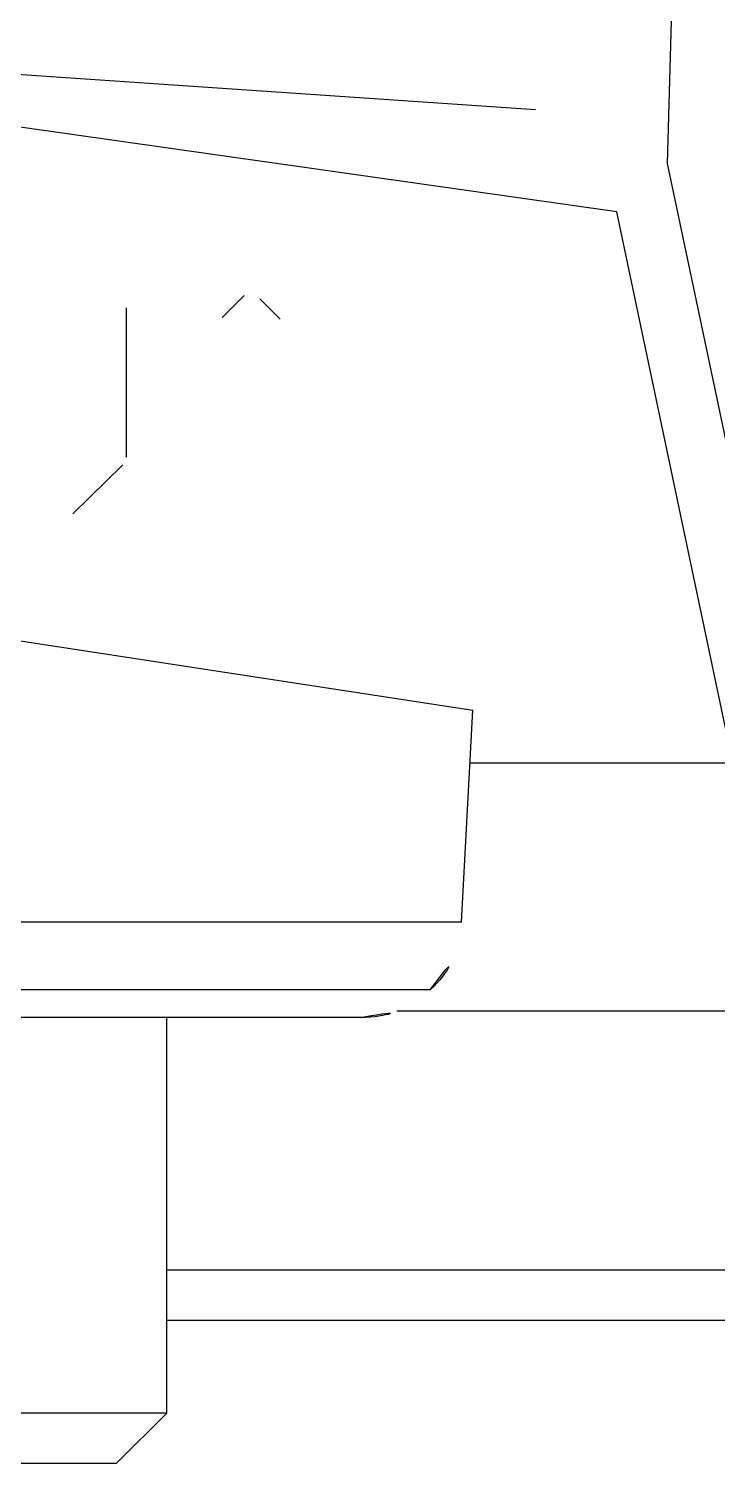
# Model space of a CAD drawing. Extents: x 0 to 16296672895, y -37409619871 to 0.
# Drawn here: x 16296672137.39 to 16296672151.12, y -37409617900.49 to -37409617871.88 of the extents above; entities that cross this region are included whole.
import ezdxf

# ---------------------------------------------------------------- set-up
doc = ezdxf.new("R2010")
doc.units = 0
doc.header["$LTSCALE"] = 10
doc.header["$MEASUREMENT"] = 0
doc.layers.add('1', color=7, linetype='CONTINUOUS')

msp = doc.modelspace()

# ---------------------------------------------------------------- linework, layer by layer
at = {"layer": '1', "color": 7, "linetype": 'Continuous'}
for p, q in [((16296672150.542561, -37409617859.490982), (16296672150.12508, -37409617874.571762)), ((16296672150.12508, -37409617874.571762), (16296672152.342421, -37409617885.11132)), ((16296672151.33853, -37409617886.073097), (16296672149.121189, -37409617875.533539)), ((16296672141.248369, -37409617877.638008), (16296672141.68956, -37409617877.203987)), ((16296672142.405609, -37409617877.673897), (16296672141.999969, -37409617877.271538)), ((16296672139.343109, -37409617880.426514), (16296672139.343109, -37409617877.450821)), ((16296672138.273081, -37409617881.556763), (16296672139.264839, -37409617880.581139)), ((16296672146.02294, -37409617889.696297), (16296672146.24456, -37409617885.467529)), ((16296672152.17013, -37409617886.527969), (16296672146.188589, -37409617886.527969)), ((16296672146.02294, -37409617889.696297), (16296672129.843109, -37409617889.696297)), ((16296672145.39929, -37409617891.04911), (16296672114.28694, -37409617891.04911)), ((16296672144.015699, -37409617891.601097), (16296672115.67053, -37409617891.601097)), ((16296672140.14311, -37409617899.488609), (16296672140.14311, -37409617891.601097)), ((16296672144.733681, -37409617891.468384), (16296672160.16049, -37409617891.468384)), ((16296672217.075199, -37409617896.63488), (16296672140.141951, -37409617896.63488)), ((16296672140.141951, -37409617897.631104), (16296672217.075199, -37409617897.631104)), ((16296672140.14311, -37409617899.488609), (16296672132.380779, -37409617899.488609)), ((16296672139.14311, -37409617900.488609), (16296672140.14311, -37409617899.488609)), ((16296672120.543119, -37409617900.488609), (16296672139.14311, -37409617900.488609))]:
    msp.add_line(p, q, dxfattribs=at)
for points in [[(16296672130.90958, -37409617872.366409, 0), (16296672134.69405, -37409617872.415451, 0), (16296672138.315741, -37409617872.548553, 0), (16296672141.630039, -37409617872.76091, 0), (16296672144.50565, -37409617873.040077, 0), (16296672146.130171, -37409617873.25856, 0), (16296672147.496571, -37409617873.496552, 0), (16296672148.58823, -37409617873.750847, 0), (16296672149.393419, -37409617874.019203, 0), (16296672149.90781, -37409617874.29377, 0), (16296672150.12508, -37409617874.571762, 0)], [(16296672149.121189, -37409617875.533539, 0), (16296672148.72043, -37409617875.08329, 0), (16296672147.72366, -37409617874.651138, 0), (16296672146.16087, -37409617874.251556, 0), (16296672144.087139, -37409617873.89756, 0), (16296672141.568871, -37409617873.601227, 0), (16296672138.691271, -37409617873.37204, 0), (16296672135.54916, -37409617873.217941, 0), (16296672132.24687, -37409617873.143784, 0)], [(16296672144.48201, -37409617876.076782, 0), (16296672144.732559, -37409617876.002907, 0), (16296672144.96003, -37409617875.927849, 0), (16296672145.16407, -37409617875.8517, 0), (16296672145.34437, -37409617875.77459, 0), (16296672145.500641, -37409617875.69664, 0), (16296672145.632641, -37409617875.617973, 0), (16296672145.74016, -37409617875.538696, 0), (16296672145.82305, -37409617875.458946, 0), (16296672145.88117, -37409617875.378853, 0), (16296672145.914431, -37409617875.298523, 0), (16296672145.922779, -37409617875.218086, 0), (16296672145.9062, -37409617875.137672, 0), (16296672145.864731, -37409617875.057411, 0), (16296672145.798429, -37409617874.977409, 0), (16296672145.707399, -37409617874.897797, 0), (16296672145.59177, -37409617874.818718, 0), (16296672145.45174, -37409617874.740273, 0), (16296672145.28751, -37409617874.66259, 0), (16296672145.09935, -37409617874.585777, 0), (16296672144.887541, -37409617874.509979, 0), (16296672144.652411, -37409617874.435303, 0), (16296672144.394329, -37409617874.361839, 0), (16296672144.113689, -37409617874.289726, 0), (16296672143.81094, -37409617874.219093, 0), (16296672143.48653, -37409617874.150017, 0), (16296672143.14098, -37409617874.082619, 0), (16296672142.77482, -37409617874.016998, 0), (16296672142.388611, -37409617873.953262, 0), (16296672141.98296, -37409617873.891502, 0), (16296672141.558491, -37409617873.831833, 0), (16296672141.11587, -37409617873.774307, 0), (16296672140.655769, -37409617873.719063, 0), (16296672140.178909, -37409617873.666153, 0), (16296672139.686029, -37409617873.615677, 0), (16296672139.1779, -37409617873.567703, 0), (16296672138.6553, -37409617873.522301, 0), (16296672138.11903, -37409617873.479553, 0), (16296672137.56995, -37409617873.439507, 0), (16296672137.008881, -37409617873.40226, 0)], [(16296672144.475269, -37409617875.969597, 0), (16296672144.537821, -37409617875.906807, 0), (16296672144.583691, -37409617875.843803, 0), (16296672144.612829, -37409617875.780617, 0), (16296672144.625191, -37409617875.717346, 0), (16296672144.620781, -37409617875.65406, 0), (16296672144.59959, -37409617875.590828, 0), (16296672144.561649, -37409617875.527733, 0), (16296672144.50699, -37409617875.464821, 0), (16296672144.43569, -37409617875.402184, 0), (16296672144.34782, -37409617875.33989, 0), (16296672144.24349, -37409617875.278, 0), (16296672144.12281, -37409617875.216599, 0), (16296672143.98591, -37409617875.155746, 0), (16296672143.83296, -37409617875.09552, 0), (16296672143.664129, -37409617875.035973, 0), (16296672143.479601, -37409617874.977188, 0), (16296672143.2796, -37409617874.919228, 0), (16296672143.064341, -37409617874.862152, 0), (16296672142.83407, -37409617874.806038, 0), (16296672142.58905, -37409617874.750931, 0), (16296672142.329571, -37409617874.696907, 0), (16296672142.055901, -37409617874.644043, 0), (16296672141.76837, -37409617874.592346, 0), (16296672141.46731, -37409617874.541939, 0), (16296672141.15304, -37409617874.492844, 0), (16296672140.825939, -37409617874.445107, 0), (16296672140.48637, -37409617874.398804, 0), (16296672140.13471, -37409617874.353989, 0), (16296672139.77137, -37409617874.310699, 0), (16296672139.396761, -37409617874.26899, 0), (16296672139.011311, -37409617874.228897, 0), (16296672138.61544, -37409617874.190491, 0), (16296672138.20962, -37409617874.153801, 0), (16296672137.794291, -37409617874.118874, 0), (16296672137.369949, -37409617874.085716, 0)], [(16296672149.121189, -37409617875.533539, 0), (16296672149.52634, -37409617875.447433, 0), (16296672149.884159, -37409617875.182419, 0), (16296672150.12508, -37409617874.571762, 0)], [(16296672140.489519, -37409617875.718483, 0), (16296672140.33497, -37409617875.696228, 0), (16296672140.17754, -37409617875.674309, 0), (16296672140.017281, -37409617875.652733, 0), (16296672139.854219, -37409617875.631477, 0), (16296672139.688419, -37409617875.610588, 0), (16296672139.519911, -37409617875.590027, 0), (16296672139.348749, -37409617875.569847, 0), (16296672139.17499, -37409617875.550034, 0), (16296672138.998659, -37409617875.530563, 0), (16296672138.81982, -37409617875.511482, 0), (16296672138.63851, -37409617875.492767, 0), (16296672138.45479, -37409617875.474457, 0), (16296672138.268709, -37409617875.456528, 0), (16296672138.08032, -37409617875.438988, 0), (16296672137.889669, -37409617875.421852, 0), (16296672137.6968, -37409617875.405113, 0), (16296672137.501789, -37409617875.388786, 0), (16296672137.30467, -37409617875.372879, 0)], [(16296672143.938181, -37409617876.930008, 0), (16296672143.940969, -37409617876.903648, 0), (16296672143.940701, -37409617876.877296, 0), (16296672143.93738, -37409617876.850937, 0), (16296672143.931009, -37409617876.824593, 0), (16296672143.921591, -37409617876.798264, 0), (16296672143.909121, -37409617876.771957, 0), (16296672143.89361, -37409617876.745667, 0), (16296672143.87505, -37409617876.719421, 0), (16296672143.85346, -37409617876.693207, 0), (16296672143.82884, -37409617876.667038, 0), (16296672143.80118, -37409617876.640907, 0), (16296672143.77051, -37409617876.614853, 0), (16296672143.73682, -37409617876.588837, 0), (16296672143.700121, -37409617876.562897, 0), (16296672143.660419, -37409617876.537033, 0), (16296672143.617729, -37409617876.511238, 0), (16296672143.572069, -37409617876.485527, 0), (16296672143.52342, -37409617876.459908, 0), (16296672143.471821, -37409617876.43438, 0), (16296672143.417259, -37409617876.408951, 0), (16296672143.35977, -37409617876.383621, 0), (16296672143.299351, -37409617876.358414, 0), (16296672143.236019, -37409617876.333313, 0), (16296672143.16979, -37409617876.308327, 0), (16296672143.10067, -37409617876.283493, 0), (16296672143.02869, -37409617876.258774, 0), (16296672142.95385, -37409617876.234177, 0), (16296672142.876169, -37409617876.209747, 0), (16296672142.79567, -37409617876.185463, 0), (16296672142.71237, -37409617876.161324, 0), (16296672142.62628, -37409617876.137337, 0), (16296672142.53742, -37409617876.113518, 0), (16296672142.44581, -37409617876.089867, 0), (16296672142.35148, -37409617876.066399, 0), (16296672142.25444, -37409617876.043114, 0), (16296672142.154711, -37409617876.019997, 0), (16296672142.05232, -37409617875.99707, 0), (16296672141.947281, -37409617875.974342, 0), (16296672141.839621, -37409617875.951813, 0), (16296672141.72937, -37409617875.929489, 0), (16296672141.616541, -37409617875.907372, 0), (16296672141.501169, -37409617875.885468, 0), (16296672141.38327, -37409617875.863777, 0), (16296672141.262871, -37409617875.842323, 0), (16296672141.139999, -37409617875.821083, 0), (16296672141.014681, -37409617875.800079, 0), (16296672140.88695, -37409617875.779312, 0), (16296672140.75683, -37409617875.758789, 0), (16296672140.62434, -37409617875.73851, 0), (16296672140.489519, -37409617875.718483, 0)], [(16296672144.426979, -37409617876.012093, 0), (16296672144.502199, -37409617875.945457, 0), (16296672144.53443, -37409617875.929619, 0), (16296672144.541109, -37409617875.925926, 0)], [(16296672143.40889, -37409617877.777603, 0), (16296672143.47887, -37409617877.718498, 0), (16296672143.532921, -37409617877.659126, 0), (16296672143.570959, -37409617877.599571, 0), (16296672143.592951, -37409617877.539871, 0), (16296672143.598869, -37409617877.480118, 0), (16296672143.588711, -37409617877.420372, 0), (16296672143.562481, -37409617877.360703, 0), (16296672143.52021, -37409617877.301178, 0), (16296672143.46195, -37409617877.241882, 0), (16296672143.387779, -37409617877.182869, 0), (16296672143.29776, -37409617877.124207, 0), (16296672143.19202, -37409617877.065979, 0), (16296672143.070681, -37409617877.00824, 0), (16296672142.93387, -37409617876.951073, 0), (16296672142.781759, -37409617876.894524, 0), (16296672142.614531, -37409617876.838654, 0), (16296672142.43236, -37409617876.783562, 0), (16296672142.235479, -37409617876.729286, 0), (16296672142.024111, -37409617876.675903, 0), (16296672141.7985, -37409617876.623466, 0), (16296672141.55892, -37409617876.572037, 0), (16296672141.305639, -37409617876.521683, 0), (16296672141.03896, -37409617876.472458, 0), (16296672140.75919, -37409617876.424423, 0), (16296672140.46666, -37409617876.377617, 0), (16296672140.161711, -37409617876.332123, 0), (16296672139.8447, -37409617876.287979, 0), (16296672139.516001, -37409617876.245232, 0), (16296672139.175989, -37409617876.203941, 0), (16296672138.825069, -37409617876.164146, 0), (16296672138.46365, -37409617876.125923, 0), (16296672138.09215, -37409617876.089256, 0), (16296672137.71101, -37409617876.054237, 0), (16296672137.320669, -37409617876.020912, 0)], [(16296672143.946079, -37409617876.951057, 0), (16296672144.19404, -37409617876.280418, 0), (16296672144.34112, -37409617876.094719, 0), (16296672144.42321, -37409617876.016006, 0)], [(16296672139.343439, -37409617878.803963, 0), (16296672139.724541, -37409617878.747292, 0), (16296672140.08473, -37409617878.688454, 0), (16296672140.423229, -37409617878.627563, 0), (16296672140.73933, -37409617878.564774, 0), (16296672141.03236, -37409617878.500183, 0), (16296672141.301701, -37409617878.43396, 0), (16296672141.54678, -37409617878.366226, 0), (16296672141.76708, -37409617878.297142, 0), (16296672141.96213, -37409617878.226837, 0), (16296672142.131531, -37409617878.155457, 0), (16296672142.2749, -37409617878.083183, 0), (16296672142.39196, -37409617878.010139, 0), (16296672142.48245, -37409617877.936493, 0), (16296672142.546181, -37409617877.862381, 0), (16296672142.58301, -37409617877.787979, 0), (16296672142.592871, -37409617877.713448, 0), (16296672142.575741, -37409617877.638931, 0), (16296672142.531639, -37409617877.564598, 0), (16296672142.46068, -37409617877.490601, 0), (16296672142.36301, -37409617877.417099, 0), (16296672142.238831, -37409617877.344238, 0), (16296672142.088409, -37409617877.272186, 0), (16296672141.91206, -37409617877.201088, 0), (16296672141.710159, -37409617877.131104, 0), (16296672141.48313, -37409617877.062363, 0), (16296672141.231449, -37409617876.995033, 0), (16296672140.955669, -37409617876.92923, 0), (16296672140.656361, -37409617876.865112, 0), (16296672140.33415, -37409617876.802818, 0), (16296672139.989731, -37409617876.74247, 0), (16296672139.623831, -37409617876.684196, 0), (16296672139.237221, -37409617876.628143, 0), (16296672138.830721, -37409617876.574387, 0), (16296672138.405199, -37409617876.523064, 0), (16296672137.96154, -37409617876.474289, 0), (16296672137.50069, -37409617876.428162, 0), (16296672137.02364, -37409617876.384773, 0)], [(16296672141.519991, -37409617876.966972, 0), (16296672141.389709, -37409617876.935349, 0), (16296672141.25412, -37409617876.904083, 0), (16296672141.1133, -37409617876.873199, 0), (16296672140.967291, -37409617876.842697, 0), (16296672140.816179, -37409617876.812607, 0), (16296672140.66003, -37409617876.782944, 0), (16296672140.498911, -37409617876.7537, 0), (16296672140.33289, -37409617876.724907, 0), (16296672140.16206, -37409617876.696571, 0), (16296672139.986481, -37409617876.668709, 0), (16296672139.80625, -37409617876.641327, 0), (16296672139.621441, -37409617876.614441, 0), (16296672139.432131, -37409617876.588074, 0), (16296672139.23843, -37409617876.562218, 0), (16296672139.0404, -37409617876.536903, 0), (16296672138.83816, -37409617876.512131, 0), (16296672138.631769, -37409617876.487923, 0), (16296672138.42136, -37409617876.464256, 0), (16296672138.207001, -37409617876.441193, 0), (16296672137.9888, -37409617876.418709, 0), (16296672137.766859, -37409617876.396828, 0), (16296672137.541281, -37409617876.375557, 0), (16296672137.31217, -37409617876.354897, 0)], [(16296672139.343109, -37409617877.450821, 0), (16296672139.33843, -37409617877.412903, 0), (16296672139.324369, -37409617877.375023, 0), (16296672139.300949, -37409617877.337219, 0), (16296672139.2682, -37409617877.29953, 0), (16296672139.226151, -37409617877.261993, 0), (16296672139.174841, -37409617877.224617, 0), (16296672139.114321, -37409617877.187492, 0), (16296672139.044649, -37409617877.15062, 0), (16296672138.9659, -37409617877.114037, 0), (16296672138.878151, -37409617877.077797, 0), (16296672138.781481, -37409617877.041924, 0), (16296672138.675989, -37409617877.006447, 0), (16296672138.561781, -37409617876.971413, 0), (16296672138.438971, -37409617876.936852, 0), (16296672138.30768, -37409617876.902802, 0), (16296672138.16803, -37409617876.869293, 0), (16296672138.020161, -37409617876.836349, 0), (16296672137.864229, -37409617876.804024, 0), (16296672137.70038, -37409617876.772324, 0), (16296672137.52878, -37409617876.741287, 0), (16296672137.34959, -37409617876.710968, 0)], [(16296672139.96641, -37409617878.144096, 0), (16296672140.07793, -37409617878.117126, 0), (16296672140.184999, -37409617878.089882, 0), (16296672140.287571, -37409617878.062363, 0), (16296672140.385611, -37409617878.034569, 0), (16296672140.479071, -37409617878.006523, 0), (16296672140.567909, -37409617877.978233, 0), (16296672140.65209, -37409617877.949707, 0), (16296672140.731581, -37409617877.920982, 0), (16296672140.80633, -37409617877.892036, 0), (16296672140.87632, -37409617877.862923, 0), (16296672140.941521, -37409617877.833603, 0), (16296672141.0019, -37409617877.804131, 0), (16296672141.05743, -37409617877.774513, 0), (16296672141.10808, -37409617877.744743, 0), (16296672141.153851, -37409617877.714844, 0), (16296672141.194691, -37409617877.684822, 0), (16296672141.23061, -37409617877.654716, 0), (16296672141.26158, -37409617877.624512, 0), (16296672141.28759, -37409617877.594231, 0), (16296672141.30863, -37409617877.563904, 0), (16296672141.32469, -37409617877.533508, 0), (16296672141.33576, -37409617877.503082, 0), (16296672141.341829, -37409617877.472633, 0), (16296672141.342911, -37409617877.442177, 0), (16296672141.339001, -37409617877.411728, 0), (16296672141.33009, -37409617877.381287, 0), (16296672141.316191, -37409617877.350883, 0), (16296672141.29731, -37409617877.320534, 0), (16296672141.273451, -37409617877.290207, 0), (16296672141.244619, -37409617877.259979, 0), (16296672141.21084, -37409617877.229828, 0), (16296672141.172119, -37409617877.199768, 0), (16296672141.128481, -37409617877.169823, 0), (16296672141.079941, -37409617877.139999, 0), (16296672141.02652, -37409617877.110313, 0), (16296672140.968241, -37409617877.080757, 0), (16296672140.905121, -37409617877.051376, 0), (16296672140.8372, -37409617877.022171, 0), (16296672140.7645, -37409617876.993149, 0), (16296672140.687059, -37409617876.964317, 0), (16296672140.60491, -37409617876.935707, 0), (16296672140.51808, -37409617876.907333, 0), (16296672140.426611, -37409617876.879173, 0), (16296672140.330549, -37409617876.851273, 0), (16296672140.229931, -37409617876.823631, 0), (16296672140.1248, -37409617876.796257, 0), (16296672140.0152, -37409617876.769173, 0), (16296672139.90118, -37409617876.742378, 0), (16296672139.782789, -37409617876.715897, 0), (16296672139.660089, -37409617876.689743, 0)], [(16296672139.343241, -37409617878.870918, 0), (16296672139.562759, -37409617878.840843, 0), (16296672139.77639, -37409617878.810089, 0), (16296672139.98399, -37409617878.778671, 0), (16296672140.18544, -37409617878.746613, 0), (16296672140.38061, -37409617878.713943, 0), (16296672140.569401, -37409617878.680656, 0), (16296672140.751671, -37409617878.646797, 0), (16296672140.92732, -37409617878.612389, 0), (16296672141.09626, -37409617878.577431, 0), (16296672141.25836, -37409617878.541946, 0), (16296672141.41354, -37409617878.505981, 0), (16296672141.561701, -37409617878.469543, 0), (16296672141.702749, -37409617878.43264, 0), (16296672141.836611, -37409617878.395309, 0), (16296672141.963181, -37409617878.357567, 0), (16296672142.082411, -37409617878.31945, 0), (16296672142.19421, -37409617878.280968, 0), (16296672142.298519, -37409617878.242142, 0), (16296672142.395269, -37409617878.203011, 0), (16296672142.484409, -37409617878.163582, 0), (16296672142.56587, -37409617878.123894, 0), (16296672142.63962, -37409617878.083946, 0), (16296672142.70561, -37409617878.043793, 0), (16296672142.76379, -37409617878.003441, 0), (16296672142.814131, -37409617877.962921, 0), (16296672142.856609, -37409617877.922256, 0), (16296672142.89119, -37409617877.881477, 0), (16296672142.91785, -37409617877.840591, 0), (16296672142.936581, -37409617877.799637, 0), (16296672142.947371, -37409617877.758636, 0), (16296672142.950199, -37409617877.717621, 0), (16296672142.945089, -37409617877.676613, 0), (16296672142.93203, -37409617877.63562, 0), (16296672142.91102, -37409617877.594681, 0), (16296672142.88209, -37409617877.553833, 0), (16296672142.845249, -37409617877.513069, 0), (16296672142.80052, -37409617877.472443, 0), (16296672142.747919, -37409617877.431969, 0), (16296672142.6875, -37409617877.391678, 0), (16296672142.619289, -37409617877.351578, 0), (16296672142.543329, -37409617877.311707, 0), (16296672142.45966, -37409617877.272087, 0), (16296672142.36834, -37409617877.232742, 0), (16296672142.269409, -37409617877.193703, 0), (16296672142.162951, -37409617877.154968, 0), (16296672142.049021, -37409617877.116577, 0), (16296672141.927679, -37409617877.078583, 0), (16296672141.799009, -37409617877.040947, 0), (16296672141.66308, -37409617877.003738, 0), (16296672141.519991, -37409617876.966972, 0)], [(16296672142.405609, -37409617877.673897, 0), (16296672142.40502, -37409617877.65834, 0), (16296672142.403231, -37409617877.642776, 0), (16296672142.40024, -37409617877.627213, 0), (16296672142.396061, -37409617877.611656, 0), (16296672142.39069, -37409617877.596107, 0), (16296672142.384121, -37409617877.580566, 0), (16296672142.37636, -37409617877.565033, 0), (16296672142.367411, -37409617877.549507, 0), (16296672142.357269, -37409617877.533997, 0), (16296672142.34594, -37409617877.518501, 0), (16296672142.33342, -37409617877.503021, 0), (16296672142.319719, -37409617877.487549, 0), (16296672142.304819, -37409617877.472099, 0), (16296672142.28875, -37409617877.456673, 0), (16296672142.271481, -37409617877.441261, 0), (16296672142.25304, -37409617877.42588, 0), (16296672142.233419, -37409617877.410507, 0), (16296672142.21262, -37409617877.395172, 0), (16296672142.190639, -37409617877.37986, 0), (16296672142.16749, -37409617877.364578, 0), (16296672142.143169, -37409617877.349327, 0), (16296672142.11768, -37409617877.334099, 0), (16296672142.091021, -37409617877.318909, 0), (16296672142.06319, -37409617877.303749, 0), (16296672142.03421, -37409617877.288628, 0), (16296672142.00407, -37409617877.273537, 0), (16296672141.972759, -37409617877.258492, 0), (16296672141.94031, -37409617877.243477, 0), (16296672141.90671, -37409617877.228523, 0), (16296672141.87196, -37409617877.213593, 0), (16296672141.83606, -37409617877.198723, 0), (16296672141.79903, -37409617877.183884, 0), (16296672141.76086, -37409617877.16909, 0), (16296672141.72155, -37409617877.154343, 0), (16296672141.68112, -37409617877.139664, 0), (16296672141.639561, -37409617877.125023, 0), (16296672141.59688, -37409617877.11042, 0), (16296672141.55308, -37409617877.095886, 0), (16296672141.508169, -37409617877.081413, 0), (16296672141.462151, -37409617877.066994, 0), (16296672141.41502, -37409617877.05262, 0), (16296672141.3668, -37409617877.038307, 0), (16296672141.31748, -37409617877.024063, 0), (16296672141.267059, -37409617877.00988, 0), (16296672141.215561, -37409617876.995758, 0), (16296672141.162979, -37409617876.981697, 0), (16296672141.109329, -37409617876.967697, 0), (16296672141.0546, -37409617876.953781, 0), (16296672140.99881, -37409617876.939934, 0), (16296672140.941959, -37409617876.92614, 0)], [(16296672141.784241, -37409617877.045319, 0), (16296672141.753531, -37409617877.128487, 0), (16296672141.70075, -37409617877.193619, 0)], [(16296672143.374109, -37409617877.797829, 0), (16296672143.74346, -37409617877.421303, 0), (16296672143.928341, -37409617876.94706, 0)], [(16296672140.973961, -37409617877.818062, 0), (16296672141.010111, -37409617877.807167, 0), (16296672141.045589, -37409617877.796249, 0), (16296672141.08041, -37409617877.785294, 0), (16296672141.114559, -37409617877.7743, 0), (16296672141.14805, -37409617877.763283, 0), (16296672141.18087, -37409617877.75222, 0), (16296672141.21302, -37409617877.741127, 0), (16296672141.244499, -37409617877.730011, 0), (16296672141.275311, -37409617877.718857, 0), (16296672141.305441, -37409617877.70768, 0), (16296672141.3349, -37409617877.696472, 0), (16296672141.36367, -37409617877.685226, 0), (16296672141.391769, -37409617877.673973, 0), (16296672141.41918, -37409617877.662666, 0), (16296672141.44591, -37409617877.65136, 0), (16296672141.471951, -37409617877.640007, 0), (16296672141.497311, -37409617877.628647, 0), (16296672141.521971, -37409617877.617249, 0), (16296672141.54595, -37409617877.605827, 0), (16296672141.569241, -37409617877.594391, 0), (16296672141.591829, -37409617877.582932, 0), (16296672141.613729, -37409617877.571442, 0), (16296672141.634939, -37409617877.559937, 0), (16296672141.655439, -37409617877.548409, 0), (16296672141.675249, -37409617877.536873, 0), (16296672141.694361, -37409617877.525299, 0), (16296672141.71277, -37409617877.513718, 0), (16296672141.73048, -37409617877.502113, 0), (16296672141.74749, -37409617877.490494, 0), (16296672141.76379, -37409617877.478867, 0), (16296672141.77939, -37409617877.467216, 0), (16296672141.794291, -37409617877.455551, 0), (16296672141.808479, -37409617877.443871, 0), (16296672141.82196, -37409617877.432167, 0), (16296672141.83473, -37409617877.420471, 0), (16296672141.8468, -37409617877.408752, 0), (16296672141.85815, -37409617877.397034, 0), (16296672141.868799, -37409617877.385277, 0), (16296672141.87874, -37409617877.373543, 0), (16296672141.88796, -37409617877.361778, 0), (16296672141.896481, -37409617877.350014, 0), (16296672141.90428, -37409617877.338226, 0), (16296672141.911369, -37409617877.326447, 0), (16296672141.91774, -37409617877.314659, 0), (16296672141.92341, -37409617877.302856, 0), (16296672141.92835, -37409617877.291069, 0), (16296672141.93259, -37409617877.279259, 0), (16296672141.93611, -37409617877.267464, 0), (16296672141.938919, -37409617877.255638, 0), (16296672141.94101, -37409617877.243828, 0)], [(16296672139.34305, -37409617878.718369, 0), (16296672139.459351, -37409617878.701042, 0), (16296672139.573681, -37409617878.683502, 0), (16296672139.686041, -37409617878.665756, 0), (16296672139.796391, -37409617878.64782, 0), (16296672139.90472, -37409617878.629677, 0), (16296672140.011, -37409617878.611343, 0), (16296672140.11521, -37409617878.592819, 0), (16296672140.217331, -37409617878.574097, 0), (16296672140.317341, -37409617878.555206, 0), (16296672140.41522, -37409617878.536133, 0), (16296672140.510941, -37409617878.516876, 0), (16296672140.6045, -37409617878.497459, 0), (16296672140.69586, -37409617878.477867, 0), (16296672140.785021, -37409617878.458122, 0), (16296672140.87195, -37409617878.43821, 0), (16296672140.956631, -37409617878.418137, 0), (16296672141.039049, -37409617878.397919, 0), (16296672141.1192, -37409617878.377548, 0), (16296672141.19705, -37409617878.35704, 0), (16296672141.272591, -37409617878.336388, 0), (16296672141.3458, -37409617878.315613, 0), (16296672141.41667, -37409617878.294693, 0), (16296672141.485189, -37409617878.273643, 0), (16296672141.55134, -37409617878.252487, 0), (16296672141.615101, -37409617878.231201, 0), (16296672141.67647, -37409617878.209808, 0), (16296672141.73543, -37409617878.188301, 0), (16296672141.791969, -37409617878.166687, 0), (16296672141.846081, -37409617878.144989, 0), (16296672141.897751, -37409617878.123177, 0), (16296672141.94696, -37409617878.101288, 0), (16296672141.99371, -37409617878.0793, 0), (16296672142.037991, -37409617878.057243, 0), (16296672142.079781, -37409617878.035103, 0), (16296672142.119089, -37409617878.012878, 0), (16296672142.155899, -37409617877.990593, 0), (16296672142.190201, -37409617877.968239, 0), (16296672142.221991, -37409617877.945831, 0), (16296672142.251261, -37409617877.923363, 0), (16296672142.278, -37409617877.900848, 0), (16296672142.30221, -37409617877.878281, 0), (16296672142.323891, -37409617877.855682, 0), (16296672142.343031, -37409617877.833038, 0), (16296672142.359619, -37409617877.810364, 0), (16296672142.373671, -37409617877.787666, 0), (16296672142.38517, -37409617877.764938, 0), (16296672142.39411, -37409617877.742203, 0), (16296672142.400499, -37409617877.719437, 0), (16296672142.404341, -37409617877.696671, 0), (16296672142.405609, -37409617877.673897, 0)], [(16296672139.34351, -37409617878.753517, 0), (16296672139.465811, -37409617878.735893, 0), (16296672139.58609, -37409617878.71804, 0), (16296672139.704309, -37409617878.699966, 0), (16296672139.820459, -37409617878.681671, 0), (16296672139.9345, -37409617878.66317, 0), (16296672140.046419, -37409617878.644447, 0), (16296672140.156191, -37409617878.625542, 0), (16296672140.26379, -37409617878.606422, 0), (16296672140.36919, -37409617878.587112, 0), (16296672140.47238, -37409617878.567596, 0), (16296672140.57333, -37409617878.547913, 0), (16296672140.67201, -37409617878.528038, 0), (16296672140.768419, -37409617878.50798, 0), (16296672140.86253, -37409617878.487747, 0), (16296672140.954321, -37409617878.467339, 0), (16296672141.04376, -37409617878.44677, 0), (16296672141.13085, -37409617878.426033, 0), (16296672141.215561, -37409617878.405144, 0), (16296672141.29788, -37409617878.384087, 0), (16296672141.377781, -37409617878.3629, 0), (16296672141.45525, -37409617878.341553, 0), (16296672141.530279, -37409617878.320084, 0), (16296672141.60285, -37409617878.298447, 0), (16296672141.672939, -37409617878.276703, 0), (16296672141.74054, -37409617878.254829, 0), (16296672141.80563, -37409617878.232826, 0), (16296672141.8682, -37409617878.210716, 0), (16296672141.928249, -37409617878.188477, 0), (16296672141.985741, -37409617878.166153, 0), (16296672142.04068, -37409617878.1437, 0), (16296672142.09305, -37409617878.121162, 0), (16296672142.142839, -37409617878.098534, 0), (16296672142.190041, -37409617878.075813, 0), (16296672142.23464, -37409617878.052994, 0), (16296672142.27663, -37409617878.030113, 0), (16296672142.316, -37409617878.007141, 0), (16296672142.352751, -37409617877.984108, 0), (16296672142.38686, -37409617877.961014, 0), (16296672142.418329, -37409617877.937843, 0), (16296672142.447149, -37409617877.914627, 0), (16296672142.47331, -37409617877.891373, 0), (16296672142.49682, -37409617877.86805, 0), (16296672142.51766, -37409617877.844704, 0), (16296672142.53583, -37409617877.821312, 0), (16296672142.551331, -37409617877.79789, 0), (16296672142.56415, -37409617877.774437, 0), (16296672142.574301, -37409617877.750977, 0), (16296672142.58176, -37409617877.727493, 0), (16296672142.58654, -37409617877.704002, 0), (16296672142.588631, -37409617877.680496, 0)], [(16296672139.35194, -37409617878.886108, 0), (16296672140.833191, -37409617878.657059, 0), (16296672142.022921, -37409617878.3908, 0), (16296672142.76046, -37409617878.140709, 0), (16296672143.374109, -37409617877.797829, 0)], [(16296672139.36187, -37409617878.264664, 0), (16296672139.71158, -37409617878.198097, 0), (16296672139.966249, -37409617878.144081, 0)], [(16296672139.2649, -37409617880.581093, 0), (16296672139.300791, -37409617880.540321, 0), (16296672139.325769, -37409617880.49942, 0), (16296672139.33979, -37409617880.458443, 0), (16296672139.34285, -37409617880.417419, 0), (16296672139.33493, -37409617880.376411, 0), (16296672139.316059, -37409617880.335457, 0), (16296672139.28624, -37409617880.294617, 0), (16296672139.24552, -37409617880.253922, 0), (16296672139.193939, -37409617880.213417, 0), (16296672139.131571, -37409617880.17318, 0), (16296672139.05847, -37409617880.133217, 0), (16296672138.97472, -37409617880.093613, 0), (16296672138.88043, -37409617880.054367, 0), (16296672138.775709, -37409617880.015572, 0), (16296672138.66066, -37409617879.977249, 0), (16296672138.53544, -37409617879.939438, 0), (16296672138.400181, -37409617879.902191, 0), (16296672138.25503, -37409617879.865547, 0), (16296672138.10017, -37409617879.829559, 0), (16296672137.93578, -37409617879.79425, 0), (16296672137.762039, -37409617879.759682, 0), (16296672137.579161, -37409617879.725883, 0), (16296672137.387341, -37409617879.692879, 0)], [(16296672139.281469, -37409617880.44458, 0), (16296672141.899679, -37409617880.66864, 0), (16296672144.2008, -37409617880.943878, 0), (16296672146.12326, -37409617881.263313, 0), (16296672147.336889, -37409617881.539619, 0), (16296672148.265129, -37409617881.833473, 0), (16296672148.89344, -37409617882.140137, 0), (16296672149.23308, -37409617882.497711, 0), (16296672149.25012, -37409617882.677902, 0), (16296672149.16448, -37409617882.857773, 0), (16296672148.848301, -37409617883.123779, 0), (16296672148.310869, -37409617883.383881, 0), (16296672147.03186, -37409617883.77327, 0)], [(16296672137.354321, -37409617881.923973, 0), (16296672137.506689, -37409617881.885597, 0), (16296672137.646919, -37409617881.846489, 0), (16296672137.77479, -37409617881.806686, 0), (16296672137.8901, -37409617881.766289, 0), (16296672137.992661, -37409617881.725327, 0), (16296672138.082319, -37409617881.683884, 0), (16296672138.15893, -37409617881.642014, 0), (16296672138.22237, -37409617881.5998, 0), (16296672138.272539, -37409617881.557289, 0), (16296672138.309349, -37409617881.514557, 0), (16296672138.33276, -37409617881.471687, 0), (16296672138.34273, -37409617881.428719, 0), (16296672138.33923, -37409617881.385742, 0), (16296672138.322281, -37409617881.342812, 0), (16296672138.291889, -37409617881.300003, 0), (16296672138.248131, -37409617881.257393, 0), (16296672138.191059, -37409617881.215019, 0), (16296672138.12076, -37409617881.172974, 0), (16296672138.037359, -37409617881.131317, 0), (16296672137.940981, -37409617881.090118, 0), (16296672137.83177, -37409617881.049438, 0), (16296672137.709909, -37409617881.009354, 0), (16296672137.57559, -37409617880.969887, 0), (16296672137.429029, -37409617880.93116, 0), (16296672137.270451, -37409617880.893188, 0)], [(16296672146.244049, -37409617885.475517, 0), (16296672146.182631, -37409617885.231987, 0), (16296672145.96327, -37409617884.990173, 0), (16296672145.060551, -37409617884.520081, 0), (16296672143.843081, -37409617884.153, 0), (16296672142.239969, -37409617883.820648, 0), (16296672140.292629, -37409617883.53257, 0), (16296672138.05225, -37409617883.297043, 0), (16296672134.094709, -37409617883.048531, 0), (16296672129.843109, -37409617882.963509, 0)], [(16296672146.24457, -37409617885.467201, 0), (16296672146.36492, -37409617884.780296, 0), (16296672146.614229, -37409617884.209427, 0), (16296672146.82317, -37409617883.904617, 0), (16296672146.977949, -37409617883.728043, 0), (16296672147.00242, -37409617883.698067, 0), (16296672147.007021, -37409617883.688606, 0), (16296672147.00716, -37409617883.685257, 0), (16296672147.005791, -37409617883.682854, 0)]]:
    msp.add_polyline3d(points, dxfattribs=at)
for start, end in [(313.5000776, 356.9999005), (270, 313.5000776)]:
    msp.add_arc((16296672144.015699, -37409617889.59111), 2.01, start, end, dxfattribs=at)

doc.saveas('drawing.dxf')
